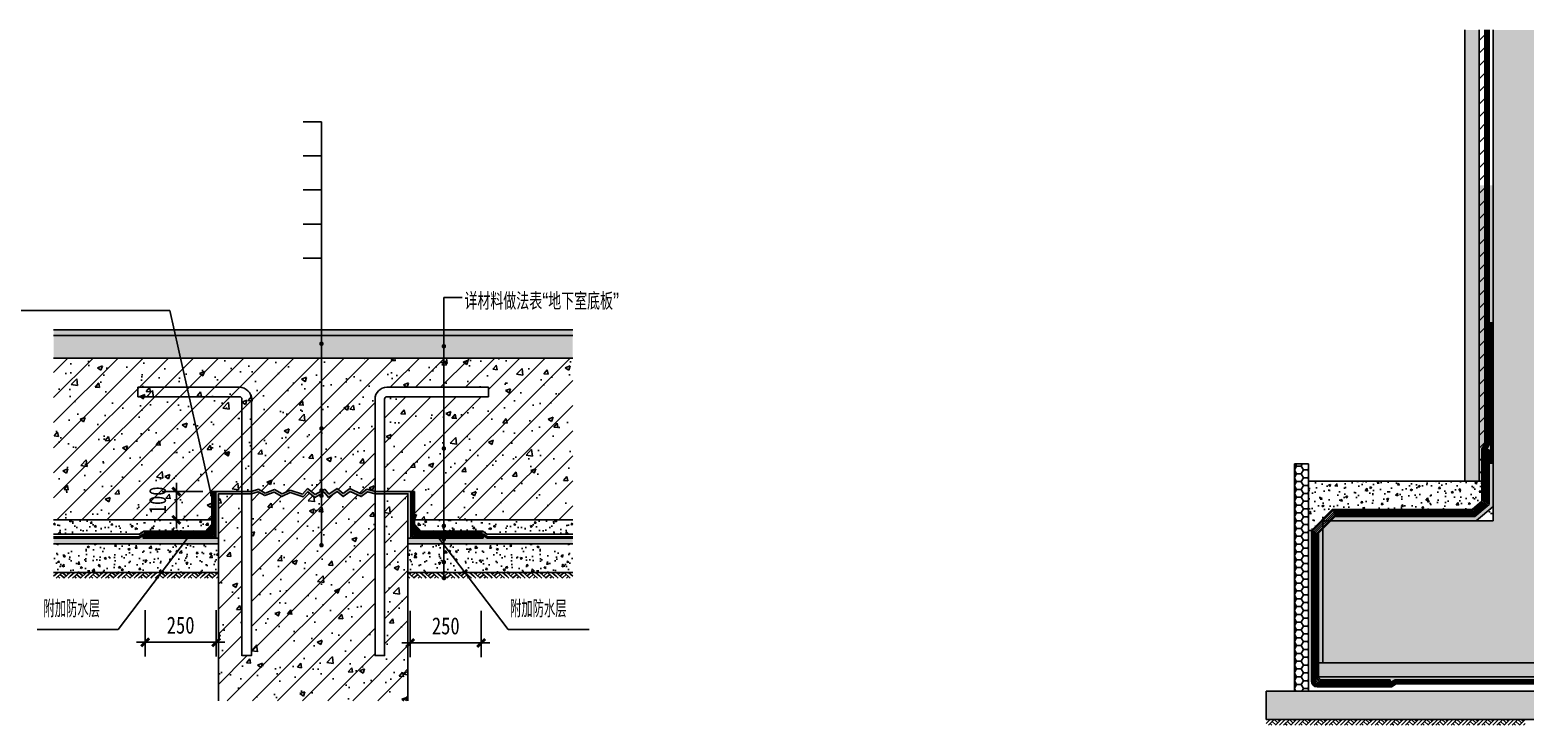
# Model space of a CAD drawing. Extents: x 447078 to 1776277, y 243534 to 519428.
# Drawn here: x 525244 to 530508, y 293468 to 295918 of the extents above; entities that cross this region are included whole.
import ezdxf
from ezdxf.enums import TextEntityAlignment as Align

# ---------------------------------------------------------------- set-up
doc = ezdxf.new("R2010")
doc.units = 0
doc.header["$LTSCALE"] = 1000
doc.header["$MEASUREMENT"] = 0
doc.linetypes.add('DASH', pattern=[0.35, 0.25, -0.1])
doc.layers.get('Defpoints').update_dxf_attribs({"color": 2, "lineweight": 15})
for name, color, linetype in [('DETL-THIN', 192, 'Continuous'), ('GNRL-ANNO-DIMS', 3, 'Continuous'), ('HATH', 8, 'Continuous'), ('PUB-TEXT', 7, 'Continuous'), ('WALL', 130, 'Continuous'), ('WALL-HATH', 251, 'Continuous'), ('WALL-SHER', 210, 'Continuous')]:
    doc.layers.add(name, color=color, linetype=linetype)
doc.styles.add('DIM_FONT', font='txt', dxfattribs={"width": 0.8})
doc.styles.add('ZJDZ', font='zjdz-s.shx', dxfattribs={"width": 0.7, "bigfont": 'zjdz.shx'})
doc.dimstyles.new('AXIS20', dxfattribs={"dimscale": 0.2, "dimtxt": 300, "dimasz": 1, "dimexe": 250, "dimexo": 300, "dimgap": 150, "dimtad": 1, "dimdec": 0, "dimzin": 0, "dimdsep": 46, "dimtxsty": 'DIM_FONT', "dimblk": '_DIMX', "dimblk1": '_DIMX', "dimblk2": '_DIMX', "dimcen": 0.09, "dimse1": 1, "dimse2": 1, "dimclrt": 7, "dimadec": 0, "dimazin": 0, "dimtfac": 1, "dimtdec": 0, "dimtix": 1, "dimtmove": 2, "dimatfit": 3, "dimldrblk": '_DIMX', "dimfxl": 1, "dimtolj": 1, "dimtzin": 0, "dimarcsym": 0})
pattern_1 = [(50, (141173.01, 385820.27), (71.726018, -6.2752135), [7.5, -82.5]), (355, (141173.01, 385820.27), (-13.875133, 75.219213), [6, -66]), (100.4514, (141178.99, 385819.745), (57.850938, 68.943954), [6.374019, -70.114211]), (46.1842, (141173.01, 385840.27), (106.724105, -16.551901), [11.25, -123.75]), (96.6356, (141181.9, 385838.89), (93.46627, 97.411787), [9.56103, -105.1713]), (351.1842, (141173.01, 385840.27), (93.466195, 97.41186), [9, -99]), (21, (141183.01, 385835.27), (59.690705, -40.261889), [7.5, -82.5]), (326, (141183.01, 385835.27), (24.331533, 72.515005), [6, -66]), (71.4514, (141187.985, 385831.91), (84.022263, 32.25305), [6.374019, -70.114211]), (37.5, (141173.01, 385820.268), (1.2159855, 33.2893854), [0, -65.2, 0, -67, 0, -66.25]), (7.5, (141173.01, 385820.268), (26.3069537, 39.4411712), [0, -38.2, 0, -63.7, 0, -25.25]), (327.5, (141150.71, 385820.268), (53.3822436, -2.2554872), [0, -25, 0, -78, 0, -103.5]), (317.5, (141140.71, 385820.27), (58.318617, 10.010498), [0, -32.5, 0, -51.8, 0, -73.5])]
pattern_2 = [(37.5, (141173.011, 385820.268), (-0.40000782, 12.23533093), [0, -9.652, 0, -10.795, 0, -10.31875]), (7.5, (141173.011, 385820.268), (11.2380821, 17.9206275), [0, -5.207, 0, -8.6995, 0, -3.33375]), (327.5, (141165.201, 385820.268), (19.77480926, 0.03592962), [0, -3.175, 0, -11.43, 0, -14.9225]), (317.5, (141165.2, 385820.268), (19.0889113, 5.5732331), [0, -1.5875, 0, -7.493, 0, -8.5725])]
pattern_3 = [(130, (911309.88, 385820.27), (-71.726018, -6.2752135), [7.5, -82.5]), (185, (911309.88, 385820.27), (13.875133, 75.219213), [6, -66]), (79.5486, (911303.9, 385819.745), (-57.850938, 68.943954), [6.374019, -70.114211]), (133.8158, (911309.88, 385840.27), (-106.724105, -16.551901), [11.25, -123.75]), (83.3644, (911300.99, 385838.89), (-93.46627, 97.411787), [9.56103, -105.1713]), (188.8158, (911309.88, 385840.27), (-93.466195, 97.41186), [9, -99]), (159, (911299.88, 385835.27), (-59.690705, -40.261889), [7.5, -82.5]), (214, (911299.88, 385835.27), (-24.331533, 72.515005), [6, -66]), (108.5486, (911294.905, 385831.91), (-84.022263, 32.25305), [6.374019, -70.114211]), (142.5, (911309.88, 385820.268), (-1.2159855, 33.2893854), [0, -65.2, 0, -67, 0, -66.25]), (172.5, (911309.88, 385820.268), (-26.3069537, 39.4411712), [0, -38.2, 0, -63.7, 0, -25.25]), (212.5, (911332.18, 385820.268), (-53.3822436, -2.2554872), [0, -25, 0, -78, 0, -103.5]), (222.5, (911342.18, 385820.27), (-58.318617, 10.010498), [0, -32.5, 0, -51.8, 0, -73.5])]
pattern_4 = [(45, (141173.01, 385820.27), (-44.194174, 44.194174), []), (50, (141173.01, 385820.27), (179.315046, -15.688034), [18.75, -206.25]), (355, (141173.01, 385820.27), (-34.68783, 188.04803), [15, -165]), (100.4514, (141187.95, 385818.96), (144.627345, 172.359886), [15.93505, -175.28553]), (46.1842, (141173.01, 385870.27), (266.81026, -41.37975), [28.125, -309.375]), (96.6356, (141195.25, 385866.82), (233.66568, 243.52947), [23.90257, -262.92825]), (351.1842, (141173, 385870.27), (233.66549, 243.52965), [22.5, -247.5]), (21, (141198.01, 385857.77), (149.226763, -100.65472), [18.75, -206.25]), (326, (141198.01, 385857.77), (60.82883, 181.28751), [15, -165]), (71.4514, (141210.45, 385849.38), (210.05566, 80.632624), [15.93505, -175.28553]), (37.5, (141173.01, 385820.27), (3.039964, 83.223463), [0, -163, 0, -167.5, 0, -165.625]), (7.5, (141173.01, 385820.27), (65.767384, 98.602928), [0, -95.5, 0, -159.25, 0, -63.125]), (327.5, (141117.26, 385820.27), (133.455609, -5.638718), [0, -62.5, 0, -195, 0, -258.75]), (317.5, (141092.26, 385820.27), (145.796542, 25.026246), [0, -81.25, 0, -129.5, 0, -183.75])]
pattern_5 = [(37.5, (138511.45, 379042.08), (-1.6000313, 48.9413237), [0, -38.608, 0, -43.18, 0, -41.275]), (7.5, (138511.45, 379042.08), (44.952328, 71.68251), [0, -20.828, 0, -34.798, 0, -13.335]), (327.5, (138480.21, 379042.08), (79.099237, 0.1437185), [0, -12.7, 0, -45.72, 0, -59.69]), (317.5, (138480.21, 379042.08), (76.355645, 22.292932), [0, -6.35, 0, -29.972, 0, -34.29])]
pattern_6 = [(45, (138612.226, 378930.153), (-33.6759605, 33.6759605), []), (45, (138623.45, 378930.153), (-33.6759605, 33.6759605), []), (45, (138634.677, 378930.153), (-33.6759605, 33.6759605), []), (45, (138645.9, 378930.153), (-33.6759605, 33.6759605), [])]
pattern_7 = [(45, (126371.766, 381644.76), (-22.4506403, 22.4506403), [])]

# ---------------------------------------------------------------- blocks, each defined once
blk = doc.blocks.new('_DIMX')
blk.add_line((-150, 0), (150, 0))
at = {"const_width": 50}
blk.add_lwpolyline([(-70, -70), (70, 70)], dxfattribs=at)
blk = doc.blocks.new('*D3615')
at = {"layer": 'Defpoints', "color": 0}
for p in [(525759.9, 294291.5), (525913.1, 294291.5), (525875.2, 294191.5)]:
    blk.add_point(p, dxfattribs=at)
at = {"layer": 'GNRL-ANNO-DIMS', "color": 0, "lineweight": -2}
for p, q in [((525853.1, 294291.5), (525709.9, 294291.5)), ((525759.9, 294191.7), (525759.9, 294291.3)), ((525815.2, 294191.5), (525709.9, 294191.5))]:
    blk.add_line(p, q, dxfattribs=at)
at = {"layer": 'GNRL-ANNO-DIMS', "color": 0, "lineweight": -2, "xscale": 0.2, "yscale": 0.2, "zscale": 0.2}
for p, rotation in [((525759.9, 294291.5), 90), ((525759.9, 294191.5), 270)]:
    blk.add_blockref('_DIMX', p, dxfattribs=dict(at, rotation=rotation))
at = {"layer": 'GNRL-ANNO-DIMS', "color": 7, "insert": (525693.9, 294260.2), "char_height": 60, "attachment_point": 5, "rotation": 90, "style": 'DIM_FONT'}
blk.add_mtext('\\A1;100', dxfattribs=at)
blk = doc.blocks.new('*D3616')
at = {"layer": 'Defpoints', "color": 0}
for p in [(525649.8, 293933), (525899.8, 293933), (525899.8, 293760.1)]:
    blk.add_point(p, dxfattribs=at)
at = {"layer": 'GNRL-ANNO-DIMS', "color": 0, "lineweight": -2}
for p, q in [((525649.8, 293873), (525649.8, 293710.1)), ((525899.8, 293873), (525899.8, 293710.1)), ((525650, 293760.1), (525899.6, 293760.1))]:
    blk.add_line(p, q, dxfattribs=at)
at = {"layer": 'GNRL-ANNO-DIMS', "color": 0, "lineweight": -2, "xscale": 0.2, "yscale": 0.2, "zscale": 0.2, "rotation": 180}
blk.add_blockref('_DIMX', (525649.8, 293760.1), dxfattribs=at)
at = {"layer": 'GNRL-ANNO-DIMS', "color": 0, "lineweight": -2, "xscale": 0.2, "yscale": 0.2, "zscale": 0.2}
blk.add_blockref('_DIMX', (525899.8, 293760.1), dxfattribs=at)
at = {"layer": 'GNRL-ANNO-DIMS', "color": 7, "insert": (525774.8, 293820.1), "char_height": 60, "attachment_point": 5, "style": 'DIM_FONT'}
blk.add_mtext('\\A1;250', dxfattribs=at)
blk = doc.blocks.new('*D3617')
at = {"layer": 'Defpoints', "color": 0}
for p in [(526583.1, 293930.6), (526833.1, 293930.6), (526583.1, 293757.6)]:
    blk.add_point(p, dxfattribs=at)
at = {"layer": 'GNRL-ANNO-DIMS', "color": 0, "lineweight": -2}
for p, q in [((526583.1, 293870.6), (526583.1, 293707.6)), ((526833.1, 293870.6), (526833.1, 293707.6)), ((526832.9, 293757.6), (526583.3, 293757.6))]:
    blk.add_line(p, q, dxfattribs=at)
at = {"layer": 'GNRL-ANNO-DIMS', "color": 0, "lineweight": -2, "xscale": 0.2, "yscale": 0.2, "zscale": 0.2, "rotation": 180}
blk.add_blockref('_DIMX', (526583.1, 293757.6), dxfattribs=at)
at = {"layer": 'GNRL-ANNO-DIMS', "color": 0, "lineweight": -2, "xscale": 0.2, "yscale": 0.2, "zscale": 0.2}
blk.add_blockref('_DIMX', (526833.1, 293757.6), dxfattribs=at)
at = {"layer": 'GNRL-ANNO-DIMS', "color": 7, "insert": (526708.1, 293817.6), "char_height": 60, "attachment_point": 5, "style": 'DIM_FONT'}
blk.add_mtext('\\A1;250', dxfattribs=at)
blk = doc.blocks.new('$LinePat$素土夯实')
at = {"color": 0}
for p, q in [((0, -210), (210, 0)), ((120, -300), (420, 0)), ((420, 0), (608, -188)), ((495, -300), (795, 0)), ((615, 0), (705, -90)), ((210, -210), (300, -300)), ((315, -105), (502, -293)), ((705, -300), (795, -210))]:
    blk.add_line(p, q, dxfattribs=at)

msp = doc.modelspace()

# ---------------------------------------------------------------- hatches: boundary and pattern name
at = {"layer": 'HATH'}
h = msp.add_hatch(dxfattribs=at)
h.set_pattern_fill('HONEY', color=256, scale=10, style=0)
h.set_pattern_definition([(0, (126371.766, 381644.761), (23.8125, 13.74815), [15.875, -31.75]), (120, (126371.766, 381644.761), (-23.81249716, 13.74815493), [15.875, -31.75]), (60, (126371.766, 381644.761), (2.84e-06, 27.49630493), [-31.75, 15.875])])
h.paths.add_polyline_path([(530345.7, 295917.7), (530295.7, 295917.7), (530295.7, 294328.3), (530345.7, 294328.3)])
h = msp.add_hatch(dxfattribs=at)
h.set_pattern_fill('HONEY', color=256, scale=10, style=0)
h.set_pattern_definition([(0, (138511.451, 379042.08), (23.8125, 13.74815), [15.875, -31.75]), (120, (138511.451, 379042.08), (-23.81249716, 13.74815493), [15.875, -31.75]), (60, (138511.451, 379042.08), (2.84e-06, 27.49630493), [-31.75, 15.875])])
h.paths.add_polyline_path([(529745.7, 294388.3), (529695.7, 294388.3), (529695.7, 293588.3), (529745.7, 293588.3)])
h = msp.add_hatch(dxfattribs=at)
h.set_pattern_fill('ANSI34', color=256, scale=2, style=0)
h.set_pattern_definition([(45, (141173.011, 385820.268), (-13.4703842, 13.4703842), []), (45, (141177.501, 385820.268), (-13.4703842, 13.4703842), []), (45, (141181.991, 385820.268), (-13.4703842, 13.4703842), []), (45, (141186.482, 385820.268), (-13.4703842, 13.4703842), [])])
h.paths.add_polyline_path([(525628.6, 294126.5), (525643.3, 294136.5), (525888.1, 294136.5), (525888.1, 294141.5), (525641.8, 294141.5), (525627, 294131.5), (525327.6, 294131.5), (525327.6, 294126.5)])
h.paths.add_polyline_path([(525898.1, 294126.5), (525898.1, 294291.6), (525893.1, 294291.6), (525893.1, 294131.5), (525643.3, 294131.5), (525643.3, 294126.5)])
h = msp.add_hatch(dxfattribs=at)
h.set_pattern_fill('ANSI34', color=256, scale=2, style=0)
h.set_pattern_definition([(135, (911309.879, 385820.268), (13.4703842, 13.4703842), []), (135, (911305.389, 385820.268), (13.4703842, 13.4703842), []), (135, (911300.899, 385820.268), (13.4703842, 13.4703842), []), (135, (911296.408, 385820.268), (13.4703842, 13.4703842), [])])
h.paths.add_polyline_path([(526854.3, 294126.5), (526839.6, 294136.5), (526594.8, 294136.5), (526594.8, 294141.5), (526841.1, 294141.5), (526855.9, 294131.5), (527155.3, 294131.5), (527155.3, 294126.5)])
h.paths.add_polyline_path([(526584.8, 294126.5), (526584.8, 294291.6), (526589.8, 294291.6), (526589.8, 294131.5), (526839.6, 294131.5), (526839.6, 294126.5)])
at = {"layer": 'WALL-HATH'}
h = msp.add_hatch(dxfattribs=at)
h.set_pattern_fill('钢筋混凝土', color=256, scale=25, style=0)
h.set_pattern_definition([(45, (126371.766, 381644.76), (-44.194174, 44.194174), []), (50, (126371.77, 381644.76), (179.315046, -15.688034), [18.75, -206.25]), (355, (126371.77, 381644.76), (-34.68783, 188.04803), [15, -165]), (100.4514, (126386.71, 381643.45), (144.627345, 172.359886), [15.93505, -175.28553]), (46.1842, (126371.77, 381694.76), (266.81026, -41.37975), [28.125, -309.375]), (96.6356, (126394, 381691.3), (233.66568, 243.52947), [23.90257, -262.92825]), (351.1842, (126371.77, 381694.76), (233.66549, 243.52965), [22.5, -247.5]), (21, (126396.77, 381682.26), (149.226763, -100.654723), [18.75, -206.25]), (326, (126396.77, 381682.26), (60.82883, 181.28751), [15, -165]), (71.4514, (126409.2, 381673.87), (210.05566, 80.632624), [15.93505, -175.28553]), (37.5, (126371.766, 381644.76), (3.039964, 83.223463), [0, -163, 0, -167.5, 0, -165.625]), (7.5, (126371.77, 381644.76), (65.767384, 98.602928), [0, -95.5, 0, -159.25, 0, -63.125]), (327.5, (126316.016, 381644.76), (133.455609, -5.638718), [0, -62.5, 0, -195, 0, -258.75]), (317.5, (126291.02, 381644.76), (145.796542, 25.026246), [0, -81.25, 0, -129.5, 0, -183.75])])
h.paths.add_polyline_path([(530795.7, 295917.7), (530395.7, 295917.7), (530395.7, 294188.3), (529824.5, 294188.3), (529795.7, 294159.5), (529795.7, 293688.3), (532645, 293688.3), (533194, 294638.3), (533743.7, 294638.3), (533743.7, 295318.3), (532295.7, 295318.3), (532295.7, 294188.3), (530795.7, 294188.3), (530795.7, 295208.3), (530875.7, 295208.3), (530875.7, 295308.3), (530795.7, 295308.3)])
h = msp.add_hatch(dxfattribs=at)
h.set_pattern_fill('ANSI31', color=256, scale=20, style=0)
h.set_pattern_definition(pattern_7)
h.paths.add_polyline_path([(530365.7, 295917.7), (530345.7, 295917.7), (530345.7, 294328.3), (530355.7, 294328.3), (530355.7, 294441.2), (530365.7, 294459.6)])
h = msp.add_hatch(dxfattribs=at)
h.set_pattern_fill('AR-SAND', color=256, scale=20, style=0)
h.set_pattern_definition(pattern_5)
h.paths.add_polyline_path([(530365.7, 295369.7), (530345.7, 295369.7), (530345.7, 294328.3), (530355.7, 294328.3), (530355.7, 294441.2), (530365.7, 294459.6)], flags=17)
h.paths.add_polyline_path([(530395.7, 295369.7), (530380.7, 295369.7), (530380.7, 294455.8), (530370.7, 294437.4), (530370.7, 294250), (530326.2, 294212.9), (529835, 294212.9), (529770.2, 294148.1), (529770.2, 293861.1), (529770.2, 293838.3), (529770.2, 293628.3, 0.414214), (529780.2, 293618.3), (530033.1, 293618.3), (530050.2, 293628.3), (532235, 293628.3), (532235, 293638.3), (529795.7, 293638.3), (529795.7, 293688.3), (529795.7, 294138.3), (529845.7, 294188.3), (530335.7, 294188.3), (530395.7, 294238.3)])
h.paths.add_polyline_path([(530380.7, 294438.3), (530380.7, 294245.3), (530330.3, 294203.3), (529839.5, 294203.3), (529780.2, 294144), (529780.2, 293638.3, 0.414214), (529790.2, 293628.3), (530033.1, 293628.3), (530033.1, 293623.3), (529785.2, 293623.3, -0.414214), (529775.2, 293633.3), (529775.2, 294146.1), (529837.5, 294208.3), (530328.5, 294208.3), (530375.7, 294247.6), (530375.7, 294438.3)], flags=16)
h = msp.add_hatch(dxfattribs=at)
h.set_pattern_fill('ANSI34', color=256, scale=5, style=0)
h.set_pattern_definition(pattern_6)
h.paths.add_polyline_path([(530360.7, 294439.9), (530370.7, 294458.4), (530370.7, 295369.7), (530365.7, 295369.7), (530365.7, 294459.6), (530355.7, 294441.2), (530355.7, 294257), (530320.8, 294227.9), (530322.7, 294222.9), (530360.7, 294254.7)])
h.paths.add_polyline_path([(530380.7, 295369.7), (530375.7, 295369.7), (530375.7, 294457.1), (530365.7, 294438.7), (530365.7, 294252.3), (530324.6, 294218), (530326.5, 294213.1), (530370.7, 294250), (530370.7, 294437.4), (530380.7, 294455.8)])
h = msp.add_hatch(dxfattribs=at)
h.set_pattern_fill('AR-SAND', color=256, scale=5, style=0)
h.set_pattern_definition(pattern_2)
h.paths.add_polyline_path([(526722, 294861.3), (526717.1, 294841.3), (527155.3, 294841.3), (527155.3, 294861.3)])
h.paths.add_polyline_path([(526133.4, 294861.3), (526133.4, 294841.3), (526717.1, 294841.3), (526722, 294861.3)])
h.paths.add_polyline_path([(526133.4, 294841.3), (526133.4, 294861.3), (525752, 294861.3), (525756.4, 294841.3)])
h.paths.add_polyline_path([(525327.6, 294861.3), (525327.6, 294841.3), (525756.4, 294841.3), (525752, 294861.3)])
h = msp.add_hatch(dxfattribs=at)
h.set_pattern_fill('混凝土', color=256, scale=10, style=0)
h.set_pattern_definition(pattern_1)
h.paths.add_polyline_path([(526133.4, 294841.3), (526133.4, 294761.3), (526697.7, 294761.3), (526717.1, 294841.3)])
h.paths.add_polyline_path([(527155.3, 294761.3), (527155.3, 294841.3), (526717.1, 294841.3), (526697.7, 294761.3)])
h.paths.add_polyline_path([(525756.4, 294841.3), (525774.3, 294761.3), (526133.4, 294761.3), (526133.4, 294841.3)])
h.paths.add_polyline_path([(525327.6, 294841.3), (525327.6, 294761.3), (525774.3, 294761.3), (525756.4, 294841.3)])
h = msp.add_hatch(dxfattribs=at)
h.set_pattern_fill('钢筋混凝土', color=256, scale=25, style=0)
h.set_pattern_definition(pattern_4)
h.paths.add_polyline_path([(525884.8, 294291.6), (525893.1, 294291.6), (525990.4, 294291.6), (525990.4, 294616.7, 0.414214), (525982.1, 294625, -0.414214), (525990.4, 294616.7), (525990.4, 294291.6), (526022.6, 294291.6), (526023.7, 294291.9), (526023.7, 294616.7, 0.414213), (525982.1, 294658.4, -0.414213), (526023.7, 294616.7), (526023.7, 294291.9), (526049.3, 294299.4), (526071.8, 294285.9), (526105, 294298), (526131.9, 294283.1), (526159.8, 294296.3), (526203.4, 294281.8), (526221.8, 294301.8), (526247.8, 294280.7), (526282.3, 294299.4), (526296.9, 294281.9), (526326.3, 294302.4), (526347.4, 294284.4), (526370.3, 294301.5), (526409.6, 294283.4), (526430.1, 294299.5), (526459.1, 294291.9), (526459.1, 294616.7, -0.414214), (526500.8, 294658.4), (526858.4, 294658.4), (526858.4, 294625), (526500.8, 294625, 0.400344), (526492.5, 294617.1, 269.618544), (526492.5, 294617.2, 193.025904), (526492.5, 294617.4, 80.950662), (526492.6, 294617.8, 153.232631), (526492.6, 294618, 0.039685), (526492.5, 294616.7), (526492.5, 294291.6), (526589.8, 294291.6), (526598.1, 294291.6), (526598.1, 294191.5), (527155.3, 294191.5), (527155.3, 294761.3), (525327.6, 294761.3), (525327.6, 294191.5), (525884.8, 294191.5)])
h = msp.add_hatch(dxfattribs=at)
h.set_pattern_fill('混凝土', color=256, scale=10, style=0)
h.set_pattern_definition([(50, (136862.64, 382076.61), (71.726018, -6.2752135), [7.5, -82.5]), (355, (136862.64, 382076.61), (-13.875133, 75.219213), [6, -66]), (100.4514, (136868.614, 382076.09), (57.850938, 68.943954), [6.374019, -70.114211]), (46.1842, (136862.64, 382096.61), (106.724105, -16.551901), [11.25, -123.75]), (96.6356, (136871.53, 382095.23), (93.46627, 97.411787), [9.56103, -105.1713]), (351.1842, (136862.64, 382096.61), (93.466195, 97.41186), [9, -99]), (21, (136872.64, 382091.61), (59.690705, -40.261889), [7.5, -82.5]), (326, (136872.64, 382091.61), (24.331533, 72.515005), [6, -66]), (71.4514, (136877.61, 382088.255), (84.022263, 32.25305), [6.374019, -70.114211]), (37.5, (136862.637, 382076.61), (1.2159855, 33.2893854), [0, -65.2, 0, -67, 0, -66.25]), (7.5, (136862.637, 382076.61), (26.3069537, 39.4411712), [0, -38.2, 0, -63.7, 0, -25.25]), (327.5, (136840.337, 382076.61), (53.3822436, -2.2554872), [0, -25, 0, -78, 0, -103.5]), (317.5, (136830.337, 382076.61), (58.318617, 10.010498), [0, -32.5, 0, -51.8, 0, -73.5])])
h.paths.add_polyline_path([(533222.8, 294588.3), (533743.7, 294588.3), (533743.7, 294638.3), (533194, 294638.3), (532645, 293688.3), (529795.7, 293688.3), (529780.2, 293688.3), (529780.2, 293638.3), (532673.8, 293638.3)])
h = msp.add_hatch(dxfattribs=at)
h.set_pattern_fill('ANSI31', color=256, scale=20, style=0)
h.set_pattern_definition(pattern_7)
h.paths.add_polyline_path([(533743.7, 294578.3), (533228.6, 294578.3), (532679.6, 293628.3), (530050.2, 293628.3), (530033.1, 293618.3), (529924.9, 293618.3), (529924.9, 293613.3), (530034.5, 293613.3), (530051.6, 293623.3), (532682.5, 293623.3), (533231.5, 294573.3), (533743.7, 294573.3)])
h = msp.add_hatch(dxfattribs=at)
h.set_pattern_fill('ANSI31', color=256, scale=20, style=0)
h.set_pattern_definition(pattern_7)
h.paths.add_polyline_path([(533237.3, 294563.3), (533743.7, 294563.3), (533743.7, 294568.3), (533234.4, 294568.3), (532685.4, 293618.3), (530053, 293618.3), (530035.8, 293608.3), (529924.9, 293608.3), (529924.9, 293603.3), (530037.2, 293603.3), (530054.3, 293613.3), (532688.2, 293613.3)])
h = msp.add_hatch(dxfattribs=at)
h.set_pattern_fill('混凝土', color=256, scale=10, style=0)
h.set_pattern_definition([(50, (126371.766, 381644.76), (71.726018, -6.2752135), [7.5, -82.5]), (355, (126371.77, 381644.76), (-13.875133, 75.219213), [6, -66]), (100.4514, (126377.744, 381644.24), (57.850938, 68.943954), [6.374019, -70.114211]), (46.1842, (126371.77, 381664.76), (106.724105, -16.551901), [11.25, -123.75]), (96.6356, (126380.66, 381663.38), (93.46627, 97.411787), [9.56103, -105.1713]), (351.1842, (126371.77, 381664.76), (93.466195, 97.41186), [9, -99]), (21, (126381.766, 381659.76), (59.690705, -40.261889), [7.5, -82.5]), (326, (126381.77, 381659.76), (24.331533, 72.515005), [6, -66]), (71.4514, (126386.74, 381656.406), (84.022263, 32.25305), [6.374019, -70.114211]), (37.5, (126371.766, 381644.76), (1.2159855, 33.2893854), [0, -65.2, 0, -67, 0, -66.25]), (7.5, (126371.766, 381644.76), (26.3069537, 39.4411712), [0, -38.2, 0, -63.7, 0, -25.25]), (327.5, (126349.466, 381644.76), (53.3822436, -2.2554872), [0, -25, 0, -78, 0, -103.5]), (317.5, (126339.466, 381644.76), (58.318617, 10.010498), [0, -32.5, 0, -51.8, 0, -73.5])])
h.paths.add_polyline_path([(532760.4, 293488.3), (533309.4, 294438.3), (533743.7, 294438.3), (533743.7, 294538.3), (533251.7, 294538.3), (532702.7, 293588.3), (529595.7, 293588.3), (529595.7, 293488.3)])
h = msp.add_hatch(dxfattribs=at)
h.set_pattern_fill('ANSI37', color=256, scale=2, style=0)
h.set_pattern_definition([(45, (141173.011, 385820.268), (-2.24506403, 2.24506403), []), (135, (141173.011, 385820.268), (-2.24506403, -2.24506403), [])])
h.paths.add_polyline_path([(525860.5, 294149.5), (525647.7, 294149.5), (525647.7, 294141.5), (525888.1, 294141.5), (525893.1, 294141.5), (525893.1, 294291.6), (525884.8, 294291.6), (525884.8, 294175.8)])
h = msp.add_hatch(dxfattribs=at)
h.set_pattern_fill('AR-SAND', color=256, scale=2, style=0)
h.set_pattern_definition([(37.5, (141173.011, 385820.268), (-0.16000313, 4.894132373), [0, -3.8608, 0, -4.318, 0, -4.1275]), (7.5, (141173.011, 385820.268), (4.49523283, 7.16825101), [0, -2.0828, 0, -3.4798, 0, -1.3335]), (327.5, (141169.887, 385820.268), (7.909923702, 0.014371847), [0, -1.27, 0, -4.572, 0, -5.969]), (317.5, (141169.887, 385820.268), (7.63556452, 2.22929323), [0, -0.635, 0, -2.9972, 0, -3.429])])
h.paths.add_polyline_path([(526247.8, 294280.7), (526221.8, 294301.8), (526203.4, 294281.8), (526159.8, 294296.3), (526131.9, 294283.1), (526105, 294298), (526071.8, 294285.9), (526049.3, 294299.4), (526023.7, 294291.9), (526023.7, 294283.3), (526048.1, 294290.4), (526070.9, 294276.7), (526104.3, 294288.8), (526131.6, 294273.7), (526160.4, 294287.3), (526205.9, 294272.2), (526222.6, 294290.4), (526246.9, 294270.7), (526280.3, 294288.8), (526295.4, 294270.7), (526325.8, 294291.9), (526347, 294273.7), (526371.3, 294291.9), (526410.7, 294273.7), (526432, 294290.4), (526459.1, 294283.3), (526459.1, 294291.9), (526430.1, 294299.5), (526409.6, 294283.4), (526370.3, 294301.5), (526347.4, 294284.4), (526326.3, 294302.4), (526296.9, 294281.9), (526282.3, 294299.4)])
h.paths.add_polyline_path([(526574.8, 294283.3), (526574.8, 294126.5), (526584.8, 294126.5), (526584.8, 294291.6), (526492.5, 294291.6), (526492.5, 294283.3)])
h.paths.add_polyline_path([(526492.5, 294283.3), (526492.5, 294291.6), (526460.2, 294291.6), (526459.1, 294291.9), (526459.1, 294283.3)])
h.paths.add_polyline_path([(526023.7, 294283.3), (526023.7, 294291.9), (526022.6, 294291.6), (525990.4, 294291.6), (525990.4, 294283.3)])
h.paths.add_polyline_path([(525898.1, 294291.6), (525898.1, 294126.5), (525908.1, 294126.5), (525908.1, 294283.3), (525990.4, 294283.3), (525990.4, 294291.6)])
h = msp.add_hatch(dxfattribs=at)
h.set_pattern_fill('钢筋混凝土', color=256, scale=25, style=0)
h.set_pattern_definition(pattern_4)
h.paths.add_polyline_path([(526246.9, 294270.7), (526222.6, 294290.4), (526205.9, 294272.2), (526160.4, 294287.3), (526131.6, 294273.7), (526104.3, 294288.8), (526070.9, 294276.7), (526048.1, 294290.4), (526023.7, 294283.3), (526023.7, 293713.1), (525990.4, 293713.1), (525990.4, 294283.3), (525908.1, 294283.3), (525908.1, 293554.4), (526574.8, 293554.4), (526574.8, 294283.3), (526492.5, 294283.3), (526492.5, 293713.1), (526459.1, 293713.1), (526459.1, 294283.3), (526432, 294290.4), (526410.7, 294273.7), (526371.3, 294291.9), (526347, 294273.7), (526325.8, 294291.9), (526295.4, 294270.7), (526280.3, 294288.8)])
h = msp.add_hatch(dxfattribs=at)
h.set_pattern_fill('ANSI37', color=256, scale=2, style=0)
h.set_pattern_definition([(135, (911309.8788, 385820.268), (2.24506403, 2.24506403), []), (45, (911309.8788, 385820.268), (2.24506403, -2.24506403), [])])
h.paths.add_polyline_path([(526598.1, 294175.8), (526598.1, 294291.6), (526589.8, 294291.6), (526589.8, 294141.5), (526594.8, 294141.5), (526835.1, 294141.5), (526835.1, 294149.5), (526622.4, 294149.5)])
h = msp.add_hatch(dxfattribs=at)
h.set_pattern_fill('混凝土', color=256, scale=10, style=0)
h.set_pattern_definition([(50, (138511.45, 379042.08), (71.726018, -6.2752135), [7.5, -82.5]), (355, (138511.45, 379042.08), (-13.875133, 75.219213), [6, -66]), (100.4514, (138517.43, 379041.56), (57.850938, 68.943954), [6.374019, -70.114211]), (46.1842, (138511.45, 379062.08), (106.724105, -16.551901), [11.25, -123.75]), (96.6356, (138520.35, 379060.7), (93.46627, 97.411787), [9.56103, -105.1713]), (351.1842, (138511.45, 379062.08), (93.466195, 97.41186), [9, -99]), (21, (138521.45, 379057.08), (59.690705, -40.261889), [7.5, -82.5]), (326, (138521.45, 379057.08), (24.331533, 72.515005), [6, -66]), (71.4514, (138526.426, 379053.725), (84.022263, 32.25305), [6.374019, -70.114211]), (37.5, (138511.451, 379042.08), (1.2159855, 33.2893854), [0, -65.2, 0, -67, 0, -66.25]), (7.5, (138511.45, 379042.08), (26.3069537, 39.4411712), [0, -38.2, 0, -63.7, 0, -25.25]), (327.5, (138489.151, 379042.08), (53.3822436, -2.2554872), [0, -25, 0, -78, 0, -103.5]), (317.5, (138479.15, 379042.08), (58.318617, 10.010498), [0, -32.5, 0, -51.8, 0, -73.5])])
h.paths.add_polyline_path([(529745.7, 294328.3), (529745.7, 294154.3), (529755.2, 294154.3), (529828.8, 294227.9), (530320.8, 294227.9), (530355.7, 294257), (530355.7, 294328.3)])
h = msp.add_hatch(dxfattribs=at)
h.set_pattern_fill('ANSI34', color=256, scale=5, style=0)
h.set_pattern_definition(pattern_6)
h.paths.add_polyline_path([(529830.8, 294222.9), (530322.6, 294222.9), (530322.7, 294222.9), (530320.8, 294227.9), (529828.8, 294227.9), (529755.2, 294154.3), (529755.2, 293623.3, 0.414214), (529775.2, 293603.3), (529926.7, 293603.3), (529926.7, 293608.3), (529775.2, 293608.3, -0.414214), (529760.2, 293623.3), (529760.2, 293840.4), (529760.2, 293863.2), (529760.2, 294152.3)])
h.paths.add_polyline_path([(529835, 294212.9), (530326.2, 294212.9), (530326.5, 294213.1), (530324.6, 294217.9), (529832.9, 294217.9), (529765.2, 294150.2), (529765.2, 293862.1), (529765.2, 293839.3), (529765.2, 293623.3, 0.414214), (529775.2, 293613.3), (529926.7, 293613.3), (529926.7, 293618.3), (529780.2, 293618.3, -0.414214), (529770.2, 293628.3), (529770.2, 293838.3), (529770.2, 293861.1), (529770.2, 294148.1)])
h.paths.add_polyline_path([(529839.5, 294203.3), (530330.3, 294203.3), (530328.4, 294208.3), (529837.5, 294208.3), (529775.2, 294146.1), (529775.2, 293633.3, 0.414214), (529785.2, 293623.3), (529926.7, 293623.3), (529926.7, 293628.3), (529790.2, 293628.3, -0.414214), (529780.2, 293638.3), (529780.2, 294144)])
h = msp.add_hatch(dxfattribs=at)
h.set_pattern_fill('AR-SAND', color=256, scale=20, style=0)
h.set_pattern_definition(pattern_5)
h.paths.add_polyline_path([(530395.7, 294238.3), (530335.7, 294188.3), (530395.7, 294188.3)])
h = msp.add_hatch(dxfattribs=at)
h.set_pattern_fill('混凝土', color=256, scale=10, style=0)
h.set_pattern_definition(pattern_1)
h.paths.add_polyline_path([(525327.6, 294191.5), (525327.6, 294141.5), (525630.3, 294141.5), (525644.9, 294151.5), (525862.4, 294151.5), (525884.8, 294175.8), (525884.8, 294191.5)])
h = msp.add_hatch(dxfattribs=at)
h.set_pattern_fill('混凝土', color=256, scale=10, style=0)
h.set_pattern_definition(pattern_3)
h.paths.add_polyline_path([(527155.3, 294191.5), (527155.3, 294141.5), (526852.5, 294141.5), (526838, 294151.5), (526620.5, 294151.5), (526598.1, 294175.8), (526598.1, 294191.5)])
h = msp.add_hatch(dxfattribs=at)
h.set_pattern_fill('AR-SAND', color=256, scale=5, style=0)
h.set_pattern_definition(pattern_2)
h.paths.add_polyline_path([(525643.3, 294126.5), (525643.3, 294131.5), (525893.1, 294131.5), (525893.1, 294172.8), (525863.8, 294141.5), (525888.1, 294141.5), (525888.1, 294136.5), (525643.3, 294136.5), (525628.6, 294126.5), (525327.6, 294126.5), (525327.6, 294106.5), (525908.1, 294106.5), (525908.1, 294126.5), (525898.1, 294126.5)])
h = msp.add_hatch(dxfattribs=at)
h.set_pattern_fill('AR-SAND', color=256, scale=5, style=0)
h.set_pattern_definition(pattern_2)
h.paths.add_polyline_path([(526839.6, 294126.5), (526839.6, 294131.5), (526589.8, 294131.5), (526589.8, 294172.8), (526619.1, 294141.5), (526594.8, 294141.5), (526594.8, 294136.5), (526839.6, 294136.5), (526854.3, 294126.5), (527155.3, 294126.5), (527155.3, 294106.5), (526574.8, 294106.5), (526574.8, 294126.5), (526584.8, 294126.5)])
h = msp.add_hatch(dxfattribs=at)
h.set_pattern_fill('混凝土', color=256, scale=10, style=0)
h.set_pattern_definition(pattern_1)
h.paths.add_polyline_path([(525327.6, 294106.5), (525327.6, 294006.5), (525908.1, 294006.5), (525908.1, 294106.5)])
h = msp.add_hatch(dxfattribs=at)
h.set_pattern_fill('混凝土', color=256, scale=10, style=0)
h.set_pattern_definition(pattern_3)
h.paths.add_polyline_path([(527155.3, 294106.5), (527155.3, 294006.5), (526574.8, 294006.5), (526574.8, 294106.5)])

# ---------------------------------------------------------------- linework, layer by layer
at = {"layer": 'DETL-THIN'}
for p, q in [((530295.7, 294328.3), (530295.7, 295917.7)), ((530345.7, 294328.3), (530345.7, 295917.7)), ((530365.7, 295917.7), (530365.7, 294459.6)), ((530370.7, 295917.7), (530370.7, 294458.4)), ((530375.7, 295917.7), (530375.7, 294457.1)), ((530380.7, 294455.8), (530380.7, 295917.7)), ((525624.5, 294658.4), (525982.1, 294658.4)), ((525624.5, 294625), (525624.5, 294658.4)), ((526858.4, 294658.4), (526500.8, 294658.4)), ((526858.4, 294625), (526858.4, 294658.4)), ((525982.1, 294625), (525624.5, 294625)), ((525990.4, 294283.3), (525990.4, 294616.7)), ((526023.7, 294616.7), (526023.7, 294283.3)), ((526459.1, 294616.7), (526459.1, 294283.3)), ((526492.5, 294283.3), (526492.5, 294616.7)), ((526500.8, 294625), (526858.4, 294625)), ((530355.7, 294441.2), (530365.7, 294459.6)), ((530355.7, 294441.2), (530355.7, 294257)), ((530360.7, 294439.9), (530370.7, 294458.4)), ((530360.7, 294439.9), (530360.7, 294254.7)), ((530365.7, 294438.7), (530375.7, 294457.1)), ((530365.7, 294438.7), (530365.7, 294252.3)), ((530370.7, 294437.4), (530380.7, 294455.8)), ((530370.7, 294250), (530370.7, 294437.4)), ((530375.7, 294438.3), (530375.7, 294247.6)), ((530375.7, 294438.3), (530380.7, 294438.3)), ((530380.7, 294245.3), (530380.7, 294438.3)), ((529695.7, 294388.3), (529695.7, 293588.3)), ((529745.7, 294388.3), (529695.7, 294388.3)), ((529745.7, 294388.3), (529745.7, 293588.3)), ((525884.8, 294291.6), (525884.8, 294175.8)), ((525893.1, 294291.6), (525884.8, 294291.6)), ((525893.1, 294172.8), (525893.1, 294291.6)), ((525893.1, 294291.6), (526022.6, 294291.6)), ((526022.6, 294291.6), (526049.3, 294299.4)), ((526049.3, 294299.4), (526071.8, 294285.9)), ((526071.8, 294285.9), (526105, 294298)), ((526105, 294298), (526131.9, 294283.1)), ((526131.9, 294283.1), (526159.8, 294296.3)), ((526159.8, 294296.3), (526203.4, 294281.8)), ((526203.4, 294281.8), (526221.8, 294301.8)), ((526221.8, 294301.8), (526247.8, 294280.7)), ((526247.8, 294280.7), (526282.3, 294299.4)), ((526282.3, 294299.4), (526296.9, 294281.9)), ((526296.9, 294281.9), (526326.3, 294302.4)), ((526326.3, 294302.4), (526347.4, 294284.4)), ((526347.4, 294284.4), (526370.3, 294301.5)), ((526370.3, 294301.5), (526409.6, 294283.4)), ((526409.6, 294283.4), (526430.1, 294299.5)), ((526430.1, 294299.5), (526460.2, 294291.6)), ((526460.2, 294291.6), (526589.8, 294291.6)), ((526584.8, 294291.6), (526584.8, 294126.5)), ((526589.8, 294172.8), (526589.8, 294291.6)), ((526589.8, 294291.6), (526598.1, 294291.6)), ((526589.8, 294131.5), (526589.8, 294291.6)), ((526598.1, 294291.6), (526598.1, 294175.8)), ((529745.7, 294328.3), (530355.7, 294328.3)), ((529755.2, 294154.3), (529828.8, 294227.9)), ((529828.8, 294227.9), (530320.8, 294227.9)), ((530320.8, 294227.9), (530355.7, 294257)), ((530322.6, 294222.9), (530360.7, 294254.7)), ((530324.4, 294217.9), (530365.7, 294252.3)), ((530326.2, 294212.9), (530370.7, 294250)), ((530328.5, 294208.3), (530375.7, 294247.6)), ((530330.3, 294203.3), (530380.7, 294245.3)), ((530335.7, 294188.3), (530395.7, 294238.3)), ((525884.8, 294175.8), (525860.5, 294149.5)), ((526598.1, 294175.8), (526622.4, 294149.5)), ((529760.2, 294152.3), (529830.8, 294222.9)), ((529765.2, 294150.2), (529832.9, 294217.9)), ((529770.2, 294148.1), (529835, 294212.9)), ((529775.2, 294146.1), (529837.5, 294208.3)), ((529780.2, 294144), (529839.5, 294203.3)), ((529830.8, 294222.9), (530322.6, 294222.9)), ((529832.9, 294217.9), (530324.4, 294217.9)), ((529835, 294212.9), (530326.2, 294212.9)), ((529837.5, 294208.3), (530328.5, 294208.3)), ((529839.5, 294203.3), (530330.3, 294203.3)), ((525860.5, 294149.5), (525647.7, 294149.5)), ((525647.7, 294149.5), (525647.7, 294141.5)), ((525863.8, 294141.5), (525647.7, 294141.5)), ((525888.1, 294141.5), (525893.1, 294141.5)), ((525898.1, 294126.5), (525908.1, 294126.5)), ((526584.8, 294126.5), (526574.8, 294126.5)), ((526584.8, 294126.5), (526839.6, 294126.5)), ((526594.8, 294141.5), (526589.8, 294141.5)), ((526839.6, 294131.5), (526589.8, 294131.5)), ((526619.1, 294141.5), (526835.1, 294141.5)), ((526622.4, 294149.5), (526835.1, 294149.5)), ((526835.1, 294149.5), (526835.1, 294141.5)), ((526839.6, 294126.5), (526839.6, 294131.5)), ((529755.2, 294154.3), (529745.7, 294154.3)), ((529755.2, 293623.3), (529755.2, 294154.3)), ((529760.2, 293863.2), (529760.2, 294152.3)), ((529765.2, 293862.1), (529765.2, 294150.2)), ((529770.2, 293861.1), (529770.2, 294148.1)), ((529775.2, 293633.3), (529775.2, 294146.1)), ((529780.2, 294144), (529780.2, 293638.3)), ((529760.2, 293623.3), (529760.2, 293863.2)), ((529765.2, 293623.3), (529765.2, 293862.1)), ((529770.2, 293861.1), (529770.2, 293628.3)), ((529775.2, 293613.3), (530034.5, 293613.3)), ((529775.2, 293608.3), (530035.8, 293608.3)), ((530037.2, 293603.3), (529775.2, 293603.3)), ((529780.2, 293618.3), (530033.1, 293618.3)), ((530033.1, 293623.3), (529785.2, 293623.3)), ((529790.2, 293628.3), (530033.1, 293628.3)), ((530033.1, 293618.3), (530050.2, 293628.3)), ((530033.1, 293623.3), (530033.1, 293628.3)), ((530034.5, 293613.3), (530051.6, 293623.3)), ((530035.8, 293608.3), (530053, 293618.3)), ((530054.3, 293613.3), (530037.2, 293603.3)), ((530050.2, 293628.3), (532679.6, 293628.3)), ((530051.6, 293623.3), (532682.5, 293623.3)), ((530053, 293618.3), (532685.4, 293618.3)), ((532688.2, 293613.3), (530054.3, 293613.3))]:
    msp.add_line(p, q, dxfattribs=at)
for points in [[(527155.3, 294861.3), (525327.6, 294861.3)], [(527155.3, 294841.3), (525327.6, 294841.3)], [(525898.1, 294291.6), (525898.1, 294126.5), (525643.3, 294126.5), (525643.3, 294131.5), (525893.1, 294131.5), (525893.1, 294291.6)], [(525990.4, 294283.3), (525990.4, 293713.1), (526023.7, 293713.1), (526023.7, 294283.3)], [(526492.5, 294283.3), (526492.5, 293713.1), (526459.1, 293713.1), (526459.1, 294283.3)], [(525327.6, 294131.5), (525627, 294131.5), (525641.8, 294141.5), (525888.1, 294141.5), (525888.1, 294136.5), (525643.3, 294136.5), (525628.6, 294126.5)], [(525628.6, 294126.5), (525327.6, 294126.5)], [(527155.3, 294131.5), (526855.9, 294131.5), (526841.1, 294141.5), (526594.8, 294141.5), (526594.8, 294136.5), (526839.6, 294136.5), (526854.3, 294126.5)], [(526854.3, 294126.5), (527155.3, 294126.5)]]:
    msp.add_lwpolyline(points, dxfattribs=at)
at = {"layer": 'DETL-THIN', "linetype": 'DASH', "ltscale": 0.2, "const_width": 10, "flags": 128}
msp.add_lwpolyline([(530389.4, 294888.3), (530389.4, 294388.3)], dxfattribs=at)
at = {"layer": 'DETL-THIN'}
for centre, radius, start, end in [((525982.1, 294616.7), 41.7, 0, 90), ((526500.8, 294616.7), 41.7, 90, 180), ((525982.1, 294616.7), 8.33, 0, 90), ((526500.8, 294616.7), 8.33, 90, 180), ((529775.2, 293623.3), 20, 180, 270), ((529775.2, 293623.3), 15, 180, 270), ((529775.2, 293623.3), 10, 180, 270), ((529780.2, 293628.3), 10, 180, 270), ((529785.2, 293633.3), 10, 180, 270), ((529790.2, 293638.3), 10, 180, 270)]:
    msp.add_arc(centre, radius, start, end, dxfattribs=at)
at = {"layer": 'GNRL-ANNO-DIMS'}
for p, q in [((526270.4, 295593.7), (526205.8, 295593.7)), ((526270.4, 294103), (526270.4, 295593.7)), ((526270.4, 295473.7), (526205.8, 295473.7)), ((526270.4, 295353.7), (526205.8, 295353.7)), ((526270.4, 295233.7), (526205.8, 295233.7)), ((526270.4, 295113.7), (526205.8, 295113.7)), ((526701.5, 293986.6), (526701.5, 294975.2)), ((526701.5, 294975.2), (526766.1, 294975.2)), ((525152.4, 294928.5), (525736.9, 294928.5)), ((525888.9, 294248.4), (525736.9, 294928.5)), ((525799.3, 294126.5), (525554.6, 293804.9)), ((526683.6, 294126.5), (526928.3, 293804.9)), ((525269.8, 293804.9), (525554.6, 293804.9)), ((527213, 293804.9), (526928.3, 293804.9))]:
    msp.add_line(p, q, dxfattribs=at)
at = {"layer": 'GNRL-ANNO-DIMS', "const_width": 8}
for points in [[(526270.5, 294808, 1), (526270.5, 294816, 1)], [(526270.5, 294808, 1), (526270.5, 294816, 1)], [(526701.5, 294799, 1), (526701.5, 294807, 1)], [(526270.5, 294509.4, 1), (526270.5, 294517.4, 1)], [(526270.5, 294509.4, 1), (526270.5, 294517.4, 1)], [(526701.5, 294439, 1), (526701.5, 294447, 1)], [(526270.5, 294290.7, 1), (526270.5, 294298.7, 1)], [(526270.5, 294290.7, 1), (526270.5, 294298.7, 1)], [(526270.5, 294272.6, 1), (526270.5, 294280.6, 1)], [(526270.5, 294272.6, 1), (526270.5, 294280.6, 1)], [(526701.5, 294166.2, 1), (526701.5, 294174.2, 1)], [(526701.5, 294134, 1), (526701.5, 294142, 1)], [(526701.5, 294120.4, 1), (526701.5, 294128.4, 1)], [(526701.5, 294119.4, 1), (526701.5, 294127.4, 1)], [(526270.5, 294098.2, 1), (526270.5, 294106.2, 1)], [(526270.5, 294098.2, 1), (526270.5, 294106.2, 1)], [(526701.5, 294038.5, 1), (526701.5, 294046.5, 1)], [(526701.5, 294038.5, 1), (526701.5, 294046.5, 1)], [(526701.5, 293982.6, 1), (526701.5, 293990.6, 1)], [(526701.5, 293982.6, 1), (526701.5, 293990.6, 1)]]:
    msp.add_lwpolyline(points, format="xyb", close=True, dxfattribs=at)
at = {"layer": 'WALL'}
for p, q in [((525327.6, 294141.5), (525630.3, 294141.5)), ((525630.3, 294141.5), (525644.9, 294151.5)), ((525862.4, 294151.5), (525644.9, 294151.5)), ((526620.5, 294151.5), (526838, 294151.5)), ((526852.5, 294141.5), (526838, 294151.5)), ((527155.3, 294141.5), (526852.5, 294141.5)), ((529795.7, 293688.3), (529780.2, 293688.3)), ((529780.2, 293638.3), (532673.8, 293638.3)), ((532702.7, 293588.3), (529595.7, 293588.3)), ((529595.7, 293588.3), (529595.7, 293488.3)), ((529595.7, 293488.3), (532760.4, 293488.3))]:
    msp.add_line(p, q, dxfattribs=at)
for points in [[(525908.1, 294106.5), (525327.6, 294106.5)], [(526574.8, 294106.5), (527155.3, 294106.5)], [(525327.6, 294006.5), (525908.1, 294006.5)], [(527155.3, 294006.5), (526574.8, 294006.5)]]:
    msp.add_lwpolyline(points, dxfattribs=at)
at = {"layer": 'WALL-SHER'}
for p, q in [((530395.7, 295917.7), (530395.7, 294188.3)), ((525327.6, 294191.5), (525884.8, 294191.5)), ((527155.3, 294191.5), (526598.1, 294191.5)), ((529795.7, 294188.3), (530395.7, 294188.3)), ((529795.7, 294188.3), (529795.7, 293688.3)), ((529795.7, 293688.3), (532645, 293688.3))]:
    msp.add_line(p, q, dxfattribs=at)
for points in [[(527155.3, 294761.3), (525327.6, 294761.3)], [(525908.1, 293554.4), (525908.1, 294283.3), (526023.7, 294283.3), (526048.1, 294290.4), (526070.9, 294276.7), (526104.3, 294288.8), (526131.6, 294273.7), (526160.4, 294287.3), (526205.9, 294272.2), (526222.6, 294290.4), (526246.9, 294270.7), (526280.3, 294288.8), (526295.4, 294270.7), (526325.8, 294291.9), (526347, 294273.7), (526371.3, 294291.9), (526410.7, 294273.7), (526432, 294290.4), (526459.1, 294283.3), (526574.8, 294283.3), (526574.8, 293554.4)]]:
    msp.add_lwpolyline(points, dxfattribs=at)

# ---------------------------------------------------------------- block references
at = {"layer": 'WALL-HATH', "yscale": 0.06666666666660603, "zscale": 0.06666666666666667}
for p, xscale in [((525327.6, 294006.5), 0.07302200393132807), ((525385.6, 294006.5), 0.07302200393132807), ((525443.7, 294006.5), 0.07302200393132807), ((525501.7, 294006.5), 0.07302200393132807), ((525559.8, 294006.5), 0.07302200393132807), ((525617.8, 294006.5), 0.07302200393132807), ((525675.9, 294006.5), 0.07302200393132807), ((525734, 294006.5), 0.07302200393132807), ((525792, 294006.5), 0.07302200393132807), ((525850.1, 294006.5), 0.07302200393132807), ((526632.8, 294006.5), -0.07302200393132807), ((526690.9, 294006.5), -0.07302200393132807), ((526748.9, 294006.5), -0.07302200393132807), ((526807, 294006.5), -0.07302200393132807), ((526865, 294006.5), -0.07302200393132807), ((526923.1, 294006.5), -0.07302200393132807), ((526981.1, 294006.5), -0.07302200393132807), ((527039.2, 294006.5), -0.07302200393132807), ((527097.3, 294006.5), -0.07302200393132807), ((527155.3, 294006.5), -0.07302200393132807), ((529595.7, 293488.3), 0.06746905817726656), ((529649.4, 293488.3), 0.06746905817726656), ((529703, 293488.3), 0.06746905817726656), ((529756.7, 293488.3), 0.06746905817726656), ((529810.3, 293488.3), 0.06746905817726656), ((529863.9, 293488.3), 0.06746905817726656), ((529917.6, 293488.3), 0.06746905817726656), ((529971.2, 293488.3), 0.06746905817726656), ((530024.8, 293488.3), 0.06746905817726656), ((530078.5, 293488.3), 0.06746905817726656), ((530132.1, 293488.3), 0.06746905817726656), ((530185.8, 293488.3), 0.06746905817726656), ((530239.4, 293488.3), 0.06746905817726656), ((530293, 293488.3), 0.06746905817726656), ((530346.7, 293488.3), 0.06746905817726656), ((530400.3, 293488.3), 0.06746905817726656), ((530454, 293488.3), 0.06746905817726656)]:
    msp.add_blockref('$LinePat$素土夯实', p, dxfattribs=dict(at, xscale=xscale))

# ---------------------------------------------------------------- texts
at = {"color": 0, "style": 'ZJDZ', "width": 0.8}
msp.add_text('详材料做法表“地下室底板”', height=60, dxfattribs=at).set_placement((526773.9, 294961.5), align=Align.MIDDLE_LEFT)
at = {"layer": 'PUB-TEXT', "style": 'ZJDZ', "width": 0.7}
for p in [(525291.5, 293848), (526934.1, 293848)]:
    msp.add_text('附加防水层', height=60, dxfattribs=at).set_placement(p)

# ---------------------------------------------------------------- dimensions: what is measured, and where the dimension line sits
at = {"layer": 'GNRL-ANNO-DIMS'}
dim = msp.add_linear_dim(base=(525759.9, 294291.5), p1=(525875.2, 294191.5), p2=(525913.1, 294291.5), angle=90, dimstyle='AXIS20', override={"dimsah": 1, "dimse1": 0, "dimse2": 0}, dxfattribs=at)
dim.commit()
dim.dimension.update_dxf_attribs({"geometry": '*D3615', "text_midpoint": (525693.9, 294260.2), "dimtype": 128})
dim = msp.add_linear_dim(base=(525899.8, 293760.1), p1=(525649.8, 293933), p2=(525899.8, 293933), dimstyle='AXIS20', override={"dimsah": 1, "dimse1": 0, "dimse2": 0}, dxfattribs=at)
dim.commit()
dim.dimension.update_dxf_attribs({"geometry": '*D3616', "text_midpoint": (525774.8, 293820.1)})
dim = msp.add_linear_dim(base=(526583.1, 293757.6), p1=(526833.1, 293930.6), p2=(526583.1, 293930.6), angle=180, dimstyle='AXIS20', override={"dimsah": 1, "dimse1": 0, "dimse2": 0}, dxfattribs=at)
dim.commit()
dim.dimension.update_dxf_attribs({"geometry": '*D3617', "text_midpoint": (526708.1, 293817.6)})

doc.saveas('drawing.dxf')
